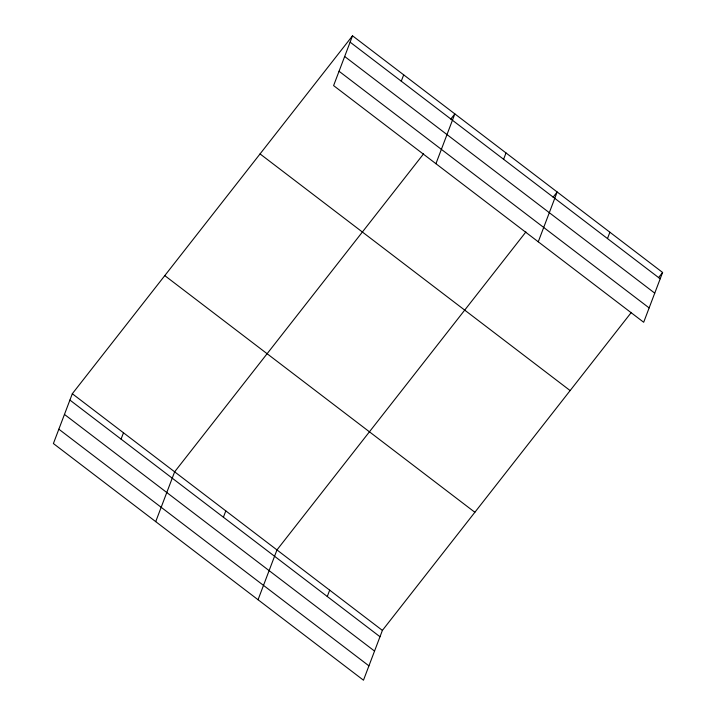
<?xml version="1.0" encoding="UTF-8"?>
<svg xmlns="http://www.w3.org/2000/svg" width="716" height="716" viewBox="0 0 716 716"><rect width="100%" height="100%" fill="white"/><g stroke="black" fill="none" stroke-linecap="round" stroke-linejoin="round"><path stroke-width="1.07" d="M352.523 35.8L333.602 85.607L643.684 322.263L662.604 272.456L352.523 35.8L72.316 393.737L53.396 443.544L363.477 680.2L382.398 630.393L631.333 312.409M121.067 439.123L123.483 432.786M155.721 521.642L174.641 471.835L423.577 153.851M223.401 517.221L225.809 510.884M401.273 81.194L403.681 74.849M258.046 599.74L276.967 549.924L525.902 231.948M435.928 163.704L454.848 113.898L450.767 119.107M327.275 596.5L329.682 590.163M503.608 159.292L506.015 152.947M538.253 241.802L557.173 191.995L553.101 197.204M607.481 238.571L609.889 232.226M658.523 277.674L662.604 272.456M350.115 42.146L660.197 278.801M344.665 56.483L654.746 293.148M339.053 71.26L649.135 307.925M260.051 153.922L570.142 390.578M164.778 275.615L474.869 512.271M72.316 393.737L382.398 630.393M69.908 400.074L379.99 636.73M64.458 414.421L374.54 651.077M58.846 429.197L368.928 665.853"/></g></svg>
